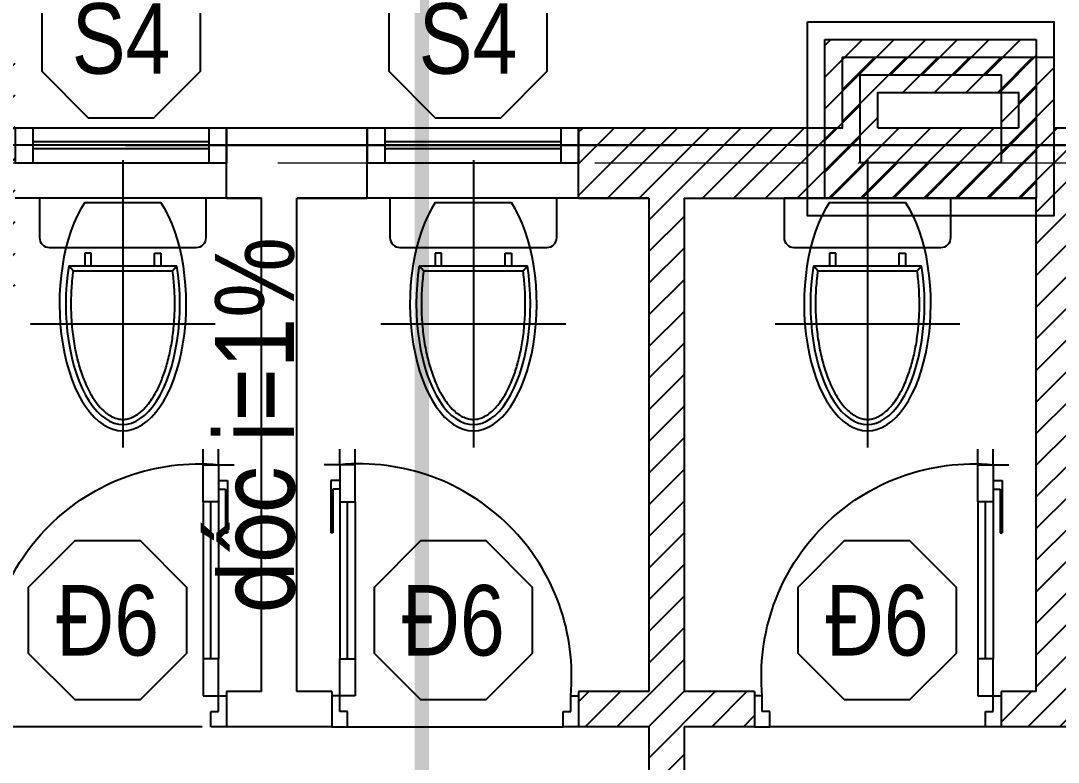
# Model space of a CAD drawing. Header units: millimetres. Extents: x 1201 to 176852, y 279 to 65351.
# Drawn here: x 6345 to 9292, y 20847 to 22951 of the extents above; entities that cross this region are included whole.
import ezdxf
from ezdxf.enums import TextEntityAlignment as Align

# ---------------------------------------------------------------- set-up
doc = ezdxf.new("R2010")
doc.units = ezdxf.units.MM
doc.linetypes.add('ACAD_ISO10W100', pattern=[18, 12, -3, 0, -3])
doc.linetypes.add('DASHED2', pattern=[0.375, 0.25, -0.125])
for name, color, linetype in [('009', 251, 'Continuous'), ('daucat', 220, 'Continuous'), ('DOOR', 20, 'Continuous'), ('FURN2', 40, 'Continuous'), ('HACTH', 8, 'Continuous'), ('HATCH', 8, 'Continuous'), ('HATCHNGOI', 22, 'Continuous'), ('KINH 1', 142, 'Continuous'), ('netthay', 2, 'Continuous'), ('TAGS', 60, 'Continuous'), ('TEXT', 7, 'Continuous'), ('TUONG', 131, 'Continuous'), ('vat dung', 44, 'Continuous')]:
    doc.layers.add(name, color=color, linetype=linetype)
for name, color, linetype, lineweight in [('HACHT', 8, 'Continuous', 5), ('NET-THAY', 2, 'Continuous', 13), ('TRUC', 24, 'Continuous', 0)]:
    doc.layers.add(name, color=color, linetype=linetype, lineweight=lineweight)
doc.styles.add('1', font='', dxfattribs={"height": 250})
doc.styles.add('AVO', font='')
doc.styles.add('VNI-HELVE-CONDENSEN', font='')
doc.styles.get('1').set_extended_font_data('VNI-Helve-Condense')
doc.styles.get('AVO').set_extended_font_data('VNI-Avo')
doc.styles.get('VNI-HELVE-CONDENSEN').set_extended_font_data('VNI-Helve-Condense')
pattern_1 = [(180, (-1037328.12, 302304.02), (-382.5, -180), [90, -75, 105, -45, 135, -60]), (180, (-1037418.12, 302296.52), (-382.5, -180), [75, -285, 60, -90]), (180, (-1037598.12, 302315.27), (-382.5, -180), [45, -465]), (270, (-1037328.12, 302304.02), (127.5, -180), [172.5, -547.5]), (270, (-1037418.12, 302304.02), (127.5, -180), [168.75, -551.25]), (270, (-1037493.12, 302304.02), (127.5, -180), [157.5, -562.5]), (270, (-1037598.12, 302315.27), (127.5, -180), [172.5, -547.5]), (270, (-1037643.12, 302315.27), (127.5, -180), [172.5, -547.5]), (270, (-1037778.12, 302304.02), (127.5, -180), [165, -555])]
pattern_2 = [(180, (-156427.01, -499238.14), (-1e-14, -190.5), []), (180, (-156490.51, -499174.64), (-1e-14, -190.5), [])]
pattern_3 = [(37.5, (-1293022.597, -287800.201), (-1.2000235, 36.7059928), [0, -28.956, 0, -32.385, 0, -30.95625]), (7.5, (-1293022.597, -287800.2), (33.7142462, 53.7618825), [0, -15.621, 0, -26.0985, 0, -10.00125]), (327.5, (-1293046.028, -287800.2), (59.3244278, 0.10778885), [0, -9.525, 0, -34.29, 0, -44.7675]), (317.5, (-1293046.03, -287800.2), (57.266734, 16.7196992), [0, -4.7625, 0, -22.479, 0, -25.7175])]
pattern_4 = [(180, (-1293022.6, -288100.2), (-3e-14, -270.968), [387.35, -19.05]), (180, (-1293022.6, -288214.5), (-3e-14, -270.968), [387.35, -19.05]), (180, (-1293124.2, -288235.69), (-3e-14, -270.968), [184.15, -19.05]), (180, (-1293124.2, -288349.99), (-3e-14, -270.968), [184.15, -19.05]), (270, (-1293022.6, -288100.2), (406.4, -7e-14), [114.3, -156.6672]), (270, (-1293003.55, -288100.2), (406.4, -7e-14), [114.3, -156.6672]), (270, (-1293124.2, -288235.69), (203.2, -4e-14), [114.3, -156.6672]), (270, (-1293105.15, -288235.69), (203.2, -4e-14), [114.3, -156.6672])]

# ---------------------------------------------------------------- blocks, each defined once
blk = doc.blocks.new('xibet')
at = {"layer": 'vat dung'}
for p, q in [((0, 107.8), (0, -707.8)), ((236.7, 0), (-236.7, 0)), ((-236.7, 0), (-236.7, -112)), ((236.7, -112), (236.7, 0)), ((-108, -12.1), (108, -12.1)), ((-208.7, -140), (208.7, -140)), ((-90, -156.1), (-108, -156.1)), ((-108, -156.1), (-108, -192.1)), ((-90, -192.1), (-90, -156.1)), ((90, -192.1), (90, -156.1)), ((90, -156.1), (108, -156.1)), ((108, -156.1), (108, -192.1)), ((-153.7, -192.1), (153.7, -192.1)), ((-141.3, -206.5), (-153.7, -192.1)), ((141.3, -206.5), (153.7, -192.1)), ((-141.3, -206.5), (141.3, -206.5)), ((262.5, -357.8), (-262.5, -357.8))]:
    blk.add_line(p, q, dxfattribs=at)
for centre, start, end in [((-208.7, -112), 180, 270), ((208.7, -112), 270, 0)]:
    blk.add_arc(centre, 28, start, end, dxfattribs=at)
for major_axis, ratio, start_param, end_param in [((0, -360), 0.5, 3.785094, 8.781277), ((0, -342), 0.473683, 4.391089, 8.175258)]:
    blk.add_ellipse((0, -300.1), major_axis=major_axis, ratio=ratio, start_param=start_param, end_param=end_param, dxfattribs=at)
blk.add_open_spline([(-141.3, -206.5), (-142, -211.4), (-142.6, -216.4), (-145.2, -239.3), (-146.6, -257.6), (-147.8, -294.4), (-147.7, -313), (-146.1, -349.7), (-144.6, -367.9), (-140.1, -403.5), (-137.2, -420.9), (-130, -454.4), (-125.8, -470.5), (-116.2, -500.9), (-110.8, -515.2), (-100.2, -539.1), (-95.1, -549.1), (-84.4, -567.4), (-78.8, -575.7), (-67.3, -590.6), (-61.3, -597.1), (-50.7, -607), (-46, -610.7), (-36.7, -617), (-32, -619.6), (-22.7, -623.7), (-18.1, -625.2), (-8.9, -627.2), (-4.3, -627.7), (4.8, -627.7), (9.3, -627.2), (18.5, -625.1), (23.1, -623.6), (32.4, -619.4), (37.1, -616.8), (46.5, -610.4), (51.1, -606.6), (60.4, -597.9), (65, -593), (74, -582.1), (78.4, -576.1), (87, -563.1), (91.1, -556), (99.1, -541), (102.9, -533), (111.7, -512.7), (116.4, -500), (125, -473.1), (128.8, -458.9), (135.5, -429.5), (138.3, -414.3), (142.9, -383.1), (144.6, -367.1), (146.9, -334.7), (147.6, -318.4), (147.6, -285.6), (147.1, -269.2), (145, -237.3), (143.4, -221.7), (141.3, -206.5)], degree=3, knots=[4.429174, 4.429174, 4.429174, 4.429174, 4.475363, 4.475363, 4.640536, 4.640536, 4.80571, 4.80571, 4.970884, 4.970884, 5.136057, 5.136057, 5.301231, 5.301231, 5.466404, 5.466404, 5.600725, 5.600725, 5.735045, 5.735045, 5.869365, 5.869365, 5.973209, 5.973209, 6.077053, 6.077053, 6.180898, 6.180898, 6.284742, 6.284742, 6.388586, 6.388586, 6.49243, 6.49243, 6.596275, 6.596275, 6.700119, 6.700119, 6.803963, 6.803963, 6.907807, 6.907807, 7.011652, 7.011652, 7.115496, 7.115496, 7.262062, 7.262062, 7.408627, 7.408627, 7.555193, 7.555193, 7.701759, 7.701759, 7.848324, 7.848324, 7.99489, 7.99489, 8.137175, 8.137175, 8.137175, 8.137175], dxfattribs=at)
blk = doc.blocks.new('A$C11573478')
at = {"layer": 'DOOR'}
for p, q in [((-716.3, 109.8), (-716.3, 209.8)), ((-716.3, 209.8), (-116.3, 209.8)), ((-666.3, 109.8), (-666.3, 209.8)), ((-166.3, 109.8), (-166.3, 209.8)), ((-116.3, 109.8), (-116.3, 209.8)), ((-716.3, 109.8), (-116.3, 109.8))]:
    blk.add_line(p, q, dxfattribs=at)
at = {"layer": 'DOOR', "color": 251}
for p, q in [((-166.3, 169.8), (-666.3, 169.8)), ((-166.3, 149.8), (-666.3, 149.8))]:
    blk.add_line(p, q, dxfattribs=at)
blk = doc.blocks.new('A$C24795F3F')
at = {"layer": 'DOOR'}
for p, q in [((25, 850), (25, 900)), ((75, 850), (75, 900)), ((25, 850), (-25, 850)), ((75, 850), (25, 850)), ((25, 850), (25, 730)), ((75, 730), (75, 850)), ((25, 799.1), (-3.3, 799.1)), ((-3.3, 799.1), (-3.3, 629.5)), ((25, 799.1), (25, 770.9)), ((25, 770.9), (2.4, 770.9)), ((2.4, 770.9), (2.4, 629.5)), ((25, 752.9), (25, 220)), ((25, 730), (75, 730)), ((75, 730), (75, 220)), ((2.4, 629.5), (-3.3, 629.5)), ((25, 220), (75, 220)), ((25, 100), (25, 220)), ((75, 220), (75, 100)), ((25, 100), (0, 100)), ((0, 100), (0, 0)), ((75, 100), (25, 100)), ((25, 50), (25, 100)), ((775, 50), (775, 100)), ((775, 100), (800, 100)), ((800, 100), (800, 0)), ((50, 50), (25, 50)), ((50, 0), (50, 50)), ((750, 0), (750, 50)), ((750, 50), (775, 50)), ((0, 0), (50, 0)), ((800, 0), (750, 0))]:
    blk.add_line(p, q, dxfattribs=at)
at = {"layer": 'DOOR', "color": 8}
blk.add_line((50, 220), (50, 730), dxfattribs=at)
blk.add_arc((88.6, 163.6), 689.3, 354.7053, 95.2947, dxfattribs=at)
blk = doc.blocks.new('KH-CUADI')
at = {"layer": 'TAGS'}
blk.add_lwpolyline([(-124.3, 300), (-300, 124.3), (-300, -124.3), (-124.3, -300), (124.3, -300), (300, -124.3), (300, 124.3), (124.3, 300)], close=True, dxfattribs=at)
at = {"layer": 'TAGS', "style": 'VNI-HELVE-CONDENSEN'}
blk.add_attdef('D', text='', height=300, dxfattribs=at).set_placement((0, 0), align=Align.MIDDLE)
blk = doc.blocks.new('A$C206177D3')
at = {"layer": 'TAGS', "ltscale": 1000}
for p, q in [((-36.6, 240.1), (-36.6, 490.1)), ((-286.6, -9.9), (-536.6, -9.9)), ((463.4, -9.9), (213.4, -9.9)), ((-36.6, -509.9), (-36.6, -259.9))]:
    blk.add_line(p, q, dxfattribs=at)
blk.add_circle((-36.6, -9.9), 350, dxfattribs=at)
at = {"layer": 'TAGS', "color": 254, "ltscale": 1000}
blk.add_circle((-36.6, -9.9), 300, dxfattribs=at)
at = {"layer": 'TAGS', "ltscale": 1000, "style": 'VNI-HELVE-CONDENSEN'}
blk.add_attdef('A', text='', height=350, dxfattribs=at).set_placement((-38.3, -165.6), align=Align.CENTER)
blk = doc.blocks.new('A$C5F62150E')
at = {"layer": 'KINH 1'}
h = blk.add_hatch(dxfattribs=at)
h.set_pattern_fill('DOTS', color=256, scale=750, angle=45, style=0)
h.set_pattern_definition([(45, (0, 0), (-16.5728, 49.71845), [0, -46.875])])
h.paths.add_polyline_path([(2528.9, 1072.2), (1218.9, 1072.2), (1218.9, 762.2), (2528.9, 762.2)])
h.paths.add_polyline_path([(1823.9, 652.2), (1268.9, 652.2), (1268.9, -587.8), (1823.9, -587.8)])
h.paths.add_polyline_path([(2478.9, 652.2), (1888.9, 652.2), (1888.9, -587.8), (2478.9, -587.8)])
at = {"layer": 'DOOR'}
for p, q in [((2543.9, 747.2), (2543.9, 1087.2)), ((2543.9, 717.2), (1203.9, 717.2)), ((1823.9, 717.2), (1823.9, -652.8)), ((1823.9, 667.2), (1253.9, 667.2)), ((1253.9, 667.2), (1253.9, -602.8)), ((1873.9, 667.2), (1873.9, -602.8)), ((1873.9, 667.2), (2493.9, 667.2)), ((2493.9, 667.2), (2493.9, -602.8)), ((1253.9, -602.8), (1823.9, -602.8)), ((2493.9, -602.8), (1873.9, -602.8))]:
    blk.add_line(p, q, dxfattribs=at)
at = {"layer": 'DOOR', "color": 8}
for p, q in [((1823.9, 652.2), (1268.9, 652.2)), ((1268.9, 652.2), (1268.9, -587.8)), ((1888.9, 652.2), (1888.9, -587.8)), ((1888.9, 652.2), (2478.9, 652.2)), ((2478.9, 652.2), (2478.9, -587.8)), ((1268.9, -587.8), (1823.9, -587.8)), ((2478.9, -587.8), (1888.9, -587.8))]:
    blk.add_line(p, q, dxfattribs=at)
at = {"layer": 'DOOR'}
for points in [[(2543.9, 1087.2), (1203.9, 1087.2), (1203.9, 747.2), (2543.9, 747.2)], [(1203.9, 717.2), (1203.9, -652.8), (2543.9, -652.8), (2543.9, 717.2)], [(1501.6, 32.3), (1632, 32.3), (1618.7, 53)], [(2246.2, 32.3), (2115.8, 32.3), (2129.1, 53)]]:
    blk.add_lwpolyline(points, dxfattribs=at)
at = {"layer": 'DOOR', "color": 8}
blk.add_lwpolyline([(2528.9, 762.2), (2528.9, 1072.2), (1218.9, 1072.2), (1218.9, 762.2), (2528.9, 762.2)], close=True, dxfattribs=at)
at = {"layer": 'NET-THAY'}
for p, q in [((1173.9, 1117.2), (2573.9, 1117.2)), ((2573.9, -682.8), (2573.9, 1117.2)), ((1173.9, -682.8), (2573.9, -682.8))]:
    blk.add_line(p, q, dxfattribs=at)
blk.add_lwpolyline([(1173.9, 1117.2), (1173.9, -682.8)], dxfattribs=at)
at = {"layer": 'TAGS', "linetype": 'Continuous'}
ref = blk.add_blockref('KH-CUADI', (1871, 924.3), dxfattribs=dict(at, xscale=0.75, yscale=0.75, zscale=0.75, rotation=180))
ref.add_attrib('D', 'S2', dxfattribs={"color": 7, "height": 200, "style": 'VNI-HELVE-CONDENSEN'}).set_placement((1871, 924.3), align=Align.MIDDLE)
blk = doc.blocks.new('TUONG-NAM')
at = {"layer": 'TAGS'}
blk.add_lwpolyline([(-452.5, -452.5), (452.5, -452.5), (0, 0)], close=True, dxfattribs=at)
at = {"layer": 'TAGS', "linetype": 'Continuous', "style": 'AVO'}
blk.add_attdef('KH-TUONG', text='', height=250, dxfattribs=at).set_placement((0.5, -269.3), align=Align.MIDDLE_CENTER)

msp = doc.modelspace()

# ---------------------------------------------------------------- hatches: boundary and pattern name
at = {"layer": '009'}
h = msp.add_hatch(dxfattribs=at)
h.set_pattern_fill('ANSI31', color=256, scale=20, style=0)
h.set_pattern_definition([(45, (-1293072.07, -361212.86), (-44.9012806, 44.9012806), [])])
h.paths.add_polyline_path([(6329.078, 22897.694), (5579.078, 22897.694), (5579.078, 22297.694), (5829.078, 22297.694), (5829.078, 20847.694), (6029.078, 20847.694), (6029.078, 20947.694), (6229.078, 20947.694), (6229.078, 21035.194), (6229.078, 21047.694), (6029.078, 21047.694), (6029.078, 22197.694), (6329.078, 22197.694), (6329.078, 22547.694)])
h.paths.add_polyline_path([(5679.078, 22797.694), (6229.078, 22797.694), (6229.078, 22647.694), (6029.078, 22647.694), (6029.078, 22447.694), (6229.078, 22447.694), (6229.078, 22297.694), (6029.078, 22297.694), (6029.078, 22447.694), (5829.078, 22447.694), (5829.078, 22422.694), (5829.078, 22397.694), (5679.078, 22397.694)], flags=16)
h.paths.add_polyline_path([(6029.078, 19547.694), (6129.078, 19547.694), (6129.078, 19647.694), (6029.078, 19647.694), (6029.078, 20247.694), (5829.078, 20247.694), (5829.078, 18847.694), (5579.078, 18847.694), (5579.078, 18247.694), (5829.078, 18247.694), (6029.078, 18247.694), (6029.078, 18447.694), (5829.078, 18447.694), (5829.078, 18347.694), (5679.078, 18347.694), (5679.078, 18747.694), (5829.078, 18747.694), (5829.078, 18647.694), (6029.078, 18647.694), (6029.078, 18847.694)])
h.paths.add_polyline_path([(8229.078, 20947.694), (8429.078, 20947.694), (8429.078, 21035.194), (8429.078, 21047.694), (8229.078, 21047.694), (8229.078, 22447.694), (8454.078, 22447.694), (9229.078, 22447.694), (9229.078, 21047.694), (9129.078, 21047.694), (9129.078, 20947.694), (9429.078, 20947.694), (9429.078, 21035.194), (9429.078, 21047.694), (9329.078, 21047.694), (9329.078, 22447.694), (9529.078, 22447.694), (9529.078, 22647.694), (9279.078, 22647.694), (9279.078, 22847.694), (8679.078, 22847.694), (8679.078, 22647.694), (7929.078, 22647.694), (7929.078, 22547.694), (7929.078, 22447.694), (8129.078, 22447.694), (8129.078, 21047.694), (7929.078, 21047.694), (7929.078, 20947.694), (8129.078, 20947.694), (8129.078, 19647.694), (6929.078, 19647.694), (6929.078, 19547.694), (8129.078, 19547.694), (8129.078, 19447.694), (8229.078, 19447.694)])
h.paths.add_polyline_path([(8779.078, 22647.694), (8779.078, 22747.694), (9179.078, 22747.694), (9179.078, 22647.694), (9079.078, 22647.694)], flags=17)
h.paths.add_polyline_path([(11829.078, 22647.694), (11729.078, 22647.694), (11729.078, 22747.694), (12129.078, 22747.694), (12129.078, 22647.694), (12029.078, 22647.694), (12029.078, 22447.694), (12729.078, 22447.694), (12729.078, 22647.694), (12229.078, 22647.694), (12229.078, 22847.694), (11629.078, 22847.694), (11629.078, 22647.694), (10129.078, 22647.694), (10129.078, 22547.694), (10129.078, 22447.694), (10329.078, 22447.694), (10329.078, 21047.694), (10129.078, 21047.694), (10129.078, 20947.694), (10329.078, 20947.694), (10329.078, 18547.694), (8229.078, 18547.694), (8229.078, 18647.694), (8129.078, 18647.694), (8129.078, 18447.694), (10329.078, 18447.694), (11829.078, 18447.694), (11829.078, 18547.694), (10429.078, 18547.694), (10429.078, 22447.694), (11829.078, 22447.694)])
h.paths.add_polyline_path([(13429.078, 18547.694), (12029.078, 18547.694), (12029.078, 18447.694), (13429.078, 18447.694)])
h.paths.add_polyline_path([(14829.078, 22647.694), (14729.078, 22647.694), (14729.078, 22747.694), (15129.078, 22747.694), (15129.078, 22647.694), (15029.078, 22647.694), (15029.078, 22447.694), (15729.078, 22447.694), (15729.078, 22647.694), (15229.078, 22647.694), (15229.078, 22847.694), (14629.078, 22847.694), (14629.078, 22647.694), (14129.078, 22647.694), (14129.078, 22447.694), (14829.078, 22447.694)])
h = msp.add_hatch(dxfattribs=at)
h.set_pattern_fill('ANSI31', color=256, scale=20, style=0)
h.set_pattern_definition([(45, (-1293494.614, -402769.946), (-44.9012806, 44.9012806), [])])
h.paths.add_polyline_path([(8629.078, 22447.694), (9229.078, 22447.694), (9229.078, 22897.694), (8629.078, 22897.694)])
h.paths.add_polyline_path([(8729.078, 22797.694), (9129.078, 22797.694), (9129.078, 22547.694), (8729.078, 22547.694)], flags=16)
h.paths.add_polyline_path([(11729.078, 22797.694), (12129.078, 22797.694), (12129.078, 22547.694), (12029.078, 22547.694), (12029.078, 22447.694), (12229.078, 22447.694), (12229.078, 22897.694), (11629.078, 22897.694), (11629.078, 22447.694), (11829.078, 22447.694), (11829.078, 22547.694), (11729.078, 22547.694)])
at = {"layer": 'HACHT', "extrusion": (0, -1, -2.22045e-16)}
h = msp.add_hatch(dxfattribs=at)
h.set_pattern_fill('AR-BRELM', color=256, scale=2, angle=180, style=0)
h.set_pattern_definition(pattern_4)
h.paths.add_polyline_path([(5554.078, 800), (5554.078, 50), (6404.078, 50), (6404.078, 800)])
h = msp.add_hatch(dxfattribs=at)
h.set_pattern_fill('AR-BRELM', color=256, scale=2, angle=180, style=0)
h.set_pattern_definition(pattern_4)
h.paths.add_polyline_path([(9354.078, 50), (9354.078, 800), (8654.078, 800), (8654.078, 50)])
at = {"layer": 'HACTH', "extrusion": (0, -1, -2.22045e-16)}
h = msp.add_hatch(dxfattribs=at)
h.set_pattern_fill('ANSI32', color=256, scale=20, angle=135, style=0)
h.set_pattern_definition(pattern_2)
h.paths.add_polyline_path([(8704.078, 7200), (6354.078, 7200), (6354.078, 6500), (7104.078, 6500), (7104.078, 6625, 0.41421356), (7154.078, 6675), (7954.078, 6675, 0.41421356), (8004.078, 6625), (8004.078, 6500), (8704.078, 6500)])
h.paths.add_polyline_path([(11654.078, 7200), (9304.078, 7200), (9304.078, 6500), (10004.078, 6500), (10004.078, 6625, 0.41421356), (10054.078, 6675), (10854.078, 6675, 0.41421356), (10904.078, 6625), (10904.078, 6500), (11654.078, 6500)])
h.paths.add_polyline_path([(14654.078, 7200), (12254.078, 7200), (12254.078, 6500), (13004.078, 6500), (13004.078, 6625, 0.41421356), (13054.078, 6675), (13854.078, 6675, 0.41421356), (13904.078, 6625), (13904.078, 6500), (14654.078, 6500)])
h.paths.add_polyline_path([(20152.754, 6684.603), (24826.181, 6684.603), (24826.181, 6230.483), (20152.754, 6230.483)], flags=9)
edge = h.paths.add_edge_path()
edge.add_line((6354.078, 5600), (8704.078, 5600))
edge.add_line((8704.078, 5600), (8704.078, 6500))
edge.add_line((8704.078, 6500), (8004.078, 6500))
edge.add_line((8004.078, 6500), (8004.078, 6375))
edge.add_arc((8004.078, 6325), 50, 90, 180)
edge.add_line((7954.078, 6325), (7154.078, 6325))
edge.add_arc((7104.078, 6325), 50, 0, 90)
edge.add_line((7104.078, 6375), (7104.078, 6500))
edge.add_line((7104.078, 6500), (6354.078, 6500))
edge.add_line((6354.078, 6500), (6354.078, 5600))
edge = h.paths.add_edge_path()
edge.add_line((9304.078, 5600), (11654.078, 5600))
edge.add_line((11654.078, 5600), (11654.078, 6500))
edge.add_line((11654.078, 6500), (10904.078, 6500))
edge.add_line((10904.078, 6500), (10904.078, 6375))
edge.add_arc((10904.078, 6325), 50, 90, 180)
edge.add_line((10854.078, 6325), (10054.078, 6325))
edge.add_arc((10004.078, 6325), 50, 0, 90)
edge.add_line((10004.078, 6375), (10004.078, 6500))
edge.add_line((10004.078, 6500), (9304.078, 6500))
edge.add_line((9304.078, 6500), (9304.078, 5600))
edge = h.paths.add_edge_path()
edge.add_line((12254.078, 5600), (14654.078, 5600))
edge.add_line((14654.078, 5600), (14654.078, 6500))
edge.add_line((14654.078, 6500), (13904.078, 6500))
edge.add_line((13904.078, 6500), (13904.078, 6375))
edge.add_arc((13904.078, 6325), 50, 90, 180)
edge.add_line((13854.078, 6325), (13054.078, 6325))
edge.add_arc((13004.078, 6325), 50, 0, 90)
edge.add_line((13004.078, 6375), (13004.078, 6500))
edge.add_line((13004.078, 6500), (12254.078, 6500))
edge.add_line((12254.078, 6500), (12254.078, 5600))
h = msp.add_hatch(dxfattribs=at)
h.set_pattern_fill('ANSI32', color=256, scale=20, angle=135, style=0)
h.set_pattern_definition(pattern_2)
h.paths.add_polyline_path([(18254.078, 9200), (19954.078, 9200), (19954.078, 10100), (18254.078, 10100)])
h.paths.add_polyline_path([(15254.078, 9200), (17654.078, 9200), (17654.078, 10100), (15254.078, 10100)])
h.paths.add_polyline_path([(12254.078, 9200), (14654.078, 9200), (14654.078, 10100), (12254.078, 10100)])
h.paths.add_polyline_path([(9304.078, 9200), (11654.078, 9200), (11654.078, 10100), (9304.078, 10100)])
h.paths.add_polyline_path([(6354.078, 9200), (8704.078, 9200), (8704.078, 10100), (6354.078, 10100)])
at = {"layer": 'HATCH', "extrusion": (0, -1, -2.22045e-16)}
h = msp.add_hatch(dxfattribs=at)
h.set_pattern_fill('AR-SAND', color=256, scale=0.75, style=0)
h.set_pattern_definition(pattern_3)
h.paths.add_polyline_path([(6854.073, 5600), (8254.073, 5600), (8254.073, 5500), (6854.073, 5500)])
h = msp.add_hatch(dxfattribs=at)
h.set_pattern_fill('AR-SAND', color=256, scale=0.75, style=0)
h.set_pattern_definition(pattern_3)
h.paths.add_polyline_path([(8254.078, 3700), (6854.078, 3700), (6854.078, 3600), (8254.078, 3600)])
h = msp.add_hatch(dxfattribs=at)
h.set_pattern_fill('AR-SAND', color=256, scale=0.75, style=0)
h.set_pattern_definition(pattern_3)
h.paths.add_polyline_path([(6854.078, 7300), (8254.078, 7300), (8254.078, 7200), (6854.078, 7200)])
h = msp.add_hatch(dxfattribs=at)
h.set_pattern_fill('AR-SAND', color=256, scale=0.75, style=0)
h.set_pattern_definition(pattern_3)
h.paths.add_polyline_path([(6854.078, 9200), (8254.078, 9200), (8254.078, 9100), (6854.078, 9100)])
h = msp.add_hatch(dxfattribs=at)
h.set_pattern_fill('AR-SAND', color=256, scale=0.75, style=0)
h.set_pattern_definition(pattern_3)
h.paths.add_polyline_path([(7929.916, 6645), (7178.24, 6645, -0.20323136), (7134.078, 6600.838), (7134.078, 6399.162, -0.20323136), (7178.24, 6355), (7929.916, 6355, -0.20323136), (7974.078, 6399.162), (7974.078, 6600.838, -0.20323136)])
h = msp.add_hatch(dxfattribs=at)
h.set_pattern_fill('AR-SAND', color=256, scale=0.75, style=0)
h.set_pattern_definition(pattern_3)
h.paths.add_polyline_path([(8904.078, 9100), (9104.078, 9100), (9104.078, 9600), (8904.078, 9600)])
at = {"layer": 'HATCHNGOI', "extrusion": (0, -1, -2.22045e-16)}
h = msp.add_hatch(dxfattribs=at)
h.set_pattern_fill('AR-RSHKE', color=34, scale=15, angle=180, style=0)
h.set_pattern_definition(pattern_1)
h.paths.add_polyline_path([(8954.078, 12295.44), (8954.078, 10900), (11731.343, 10900)])
h.paths.add_polyline_path([(8954.078, 12251.938), (6182.195, 10900), (8954.078, 10900)])
h = msp.add_hatch(dxfattribs=at)
h.set_pattern_fill('AR-RSHKE', color=14, scale=15, angle=180, style=0)
h.set_pattern_definition(pattern_1)
h.paths.add_polyline_path([(11102.924, 13300), (9111.034, 12328.49), (11954.078, 10900), (19865.306, 10900), (22454.078, 12913.489), (25042.85, 10900), (32954.078, 10900), (35797.122, 12328.49), (33805.232, 13300)])

# ---------------------------------------------------------------- linework, layer by layer
at = {"layer": 'daucat', "linetype": 'DASHED2', "ltscale": 2000, "const_width": 40}
msp.add_lwpolyline([(7484.193, 24619.951), (7484.193, 1790.788)], dxfattribs=at)
at = {"layer": 'daucat', "linetype": 'DASHED2', "ltscale": 500, "extrusion": (0, -1, -2.22045e-16), "const_width": 20, "elevation": -22597.694}
msp.add_lwpolyline([(8781.177, 7328.509), (12205.355, 7328.509, -0.41421356), (12405.355, 7128.509), (12405.355, 5518.808, -0.41421356), (12205.355, 5318.808), (8781.177, 5318.808, -0.41421356), (8581.177, 5518.808), (8581.177, 7128.509, -0.41421356)], format="xyb", close=True, dxfattribs=at)
at = {"layer": 'HACTH'}
for p, q in [((6860.328, 20947.694), (6247.828, 20947.694)), ((7272.828, 20947.694), (7885.328, 20947.694)), ((9085.328, 20947.694), (8472.828, 20947.694))]:
    msp.add_line(p, q, dxfattribs=at)
at = {"layer": 'NET-THAY', "extrusion": (0, -1, -2.22045e-16)}
for p, q in [((5004.078, 22597.694, 10900), (19865.306, 22597.694, 10900)), ((5004.078, 22597.694, 10800), (19899.617, 22597.694, 10800)), ((5054.078, 22597.694, 10100), (19643.76, 22597.694, 10100)), ((6354.078, 22597.694, 10100), (5754.078, 22597.694, 10100)), ((5954.078, 22597.694, 10900), (11079.838, 22597.694, 13400)), ((6176.813, 22597.694, 10900), (8998.011, 22597.694, 12273.365)), ((6854.073, 22597.694, 5600), (6354.073, 22597.694, 5600)), ((8704.078, 22597.694, 7200), (6354.078, 22597.694, 7200)), ((6854.078, 22597.694, 9200), (6354.078, 22597.694, 9200)), ((6404.078, 22597.694, 300), (8654.078, 22597.694, 300)), ((8254.073, 22597.694, 5600), (8704.078, 22597.694, 5600)), ((8254.078, 22597.694, 9200), (8704.083, 22597.694, 9200)), ((11731.343, 22597.694, 10900), (8998.011, 22597.694, 12273.365)), ((11954.078, 22597.694, 10900), (8998.671, 22597.694, 12384.947))]:
    msp.add_line(p, q, dxfattribs=at)
at = {"layer": 'NET-THAY', "linetype": 'ByBlock', "lineweight": -2}
for p, q in [((6929.078, 22447.694), (6329.078, 22447.694)), ((7929.078, 22447.694), (7329.078, 22447.694))]:
    msp.add_line(p, q, dxfattribs=at)
msp.add_lwpolyline([(8579.078, 22947.694), (9279.078, 22947.694), (9279.078, 22397.694), (8579.078, 22397.694)], close=True, dxfattribs=at)
at = {"layer": 'NET-THAY', "extrusion": (0, -1, -2.22045e-16), "elevation": -22597.694}
for points in [[(4854.078, 50), (20454.078, 50)], [(5054.078, 10800), (19354.078, 10800)], [(5554.078, 800), (6404.078, 800)], [(6354.078, 2550), (8704.078, 2550)], [(6354.078, 10100), (6354.078, 2550)], [(6354.078, 2550), (6354.078, 800)], [(6354.078, 3600), (8704.078, 3600)], [(6404.078, 800), (6404.078, 50)], [(8254.073, 5500), (6854.073, 5500)], [(8254.078, 3700), (6854.078, 3700)], [(8254.078, 3600), (6854.078, 3600)], [(6854.078, 5400), (6854.078, 3600)], [(8254.078, 5400), (8254.078, 3600)], [(8654.078, 800), (8654.078, 50)], [(8654.078, 800), (9354.078, 800)], [(8704.078, 10100), (8704.078, 800)], [(9104.078, 9900), (8904.078, 9900), (8904.078, 9700), (9104.078, 9700), (9104.078, 9900)], [(9104.078, 9600), (8904.078, 9600), (8904.078, 9100), (9104.078, 9100), (9104.078, 9600)], [(8904.078, 9900), (9104.078, 9700)], [(9104.078, 9900), (8904.078, 9700)], [(8904.078, 6600), (9104.078, 6600), (9104.078, 6400), (8904.078, 6400), (8904.078, 6600)], [(9104.078, 6600), (8904.078, 6400)], [(8904.078, 6600), (9104.078, 6400)], [(8904.078, 3000), (9104.078, 3000), (9104.078, 2800), (8904.078, 2800), (8904.078, 3000)], [(9104.078, 3000), (8904.078, 2800)], [(8904.078, 3000), (9104.078, 2800)], [(33805.232, 13300), (11102.924, 13300), (9111.034, 12328.49)]]:
    msp.add_lwpolyline(points, dxfattribs=at)
for points in [[(6854.073, 5600), (8254.073, 5600), (8254.073, 5500), (6854.073, 5500)], [(6854.078, 7300), (8254.078, 7300), (8254.078, 7200), (6854.078, 7200)], [(6854.078, 9200), (8254.078, 9200), (8254.078, 9100), (6854.078, 9100)]]:
    msp.add_lwpolyline(points, close=True, dxfattribs=at)
at = {"layer": 'netthay', "extrusion": (0, -1, -2.22045e-16), "elevation": -22597.694}
for points in [[(7104.078, 6375), (7104.078, 6625)], [(7134.078, 6399.162), (7134.078, 6600.838)], [(7154.078, 6675), (7954.078, 6675)], [(7954.078, 6325), (7154.078, 6325)], [(7178.24, 6645), (7929.916, 6645)], [(7929.916, 6355), (7178.24, 6355)], [(7974.078, 6600.838), (7974.078, 6399.162)], [(8004.078, 6625), (8004.078, 6375)]]:
    msp.add_lwpolyline(points, dxfattribs=at)
at = {"layer": 'netthay', "extrusion": (0, -1, -2.22045e-16)}
for centre, radius, start, end in [((7104.078, 6325, -22597.694), 50, 0, 90), ((7104.078, 6675, -22597.694), 50, 270, 0), ((7104.078, 6325, -22597.694), 80, 22.024313, 67.975687), ((7104.078, 6675, -22597.694), 80, 292.024313, 337.975687), ((8004.078, 6675, -22597.694), 80, 202.024313, 247.975687), ((8004.078, 6325, -22597.694), 80, 112.024313, 157.975687), ((8004.078, 6675, -22597.694), 50, 180, 270), ((8004.078, 6325, -22597.694), 50, 90, 180)]:
    msp.add_arc(centre, radius, start, end, dxfattribs=at)
at = {"layer": 'TEXT', "extrusion": (0, -1, -2.22045e-16), "elevation": -22597.694}
msp.add_lwpolyline([(15538.301, 14385.984), (7982.801, 14385.984), (7982.801, 14385.984)], dxfattribs=at)
at = {"layer": 'TRUC', "linetype": 'ACAD_ISO10W100', "ltscale": 50, "extrusion": (0, -1, -2.22045e-16), "elevation": -22597.694}
for points in [[(4424.297, 200), (40350.969, 200)], [(4424.297, 2900), (39054.078, 2900)], [(4424.297, 2900), (40350.969, 2900)], [(4424.297, 6500), (40350.969, 6500)], [(4424.297, 13400), (40350.969, 13400)], [(4424.297, 12400), (40350.969, 12400)], [(4424.297, 10800), (40350.969, 10800)], [(4424.297, 14112.655), (40350.969, 14112.655)], [(4424.297, 10100), (40350.969, 10100)], [(8954.078, 14112.655), (8954.078, -250)]]:
    msp.add_lwpolyline(points, dxfattribs=at)
msp.add_lwpolyline([(4424.297, 14112.655), (40350.969, 14112.655), (40350.969, -250), (4424.297, -250)], close=True, dxfattribs=at)
at = {"layer": 'TRUC', "linetype": 'ACAD_ISO10W100', "ltscale": 50}
msp.add_lwpolyline([(3475.094, 22547.694), (41245.405, 22547.694)], dxfattribs=at)
msp.add_lwpolyline([(3475.094, 22547.694), (41245.405, 22547.694)], dxfattribs=at)
at = {"layer": 'TUONG'}
for p, q in [((8629.078, 22447.694), (8629.078, 22897.694)), ((8629.078, 22897.694), (9229.078, 22897.694)), ((9229.078, 22897.694), (9229.078, 22447.694)), ((8729.078, 22547.694), (8729.078, 22797.694)), ((8729.078, 22797.694), (9129.078, 22797.694)), ((9129.078, 22797.694), (9129.078, 22547.694)), ((6929.078, 22447.694), (6929.078, 22647.694)), ((7329.078, 22447.694), (7329.078, 22647.694)), ((7929.078, 22447.694), (7929.078, 22647.694)), ((9129.078, 22547.694), (8729.078, 22547.694)), ((7029.078, 21047.694), (7029.078, 22447.694)), ((7029.078, 21047.694), (7029.078, 22447.694)), ((7129.078, 21047.694), (7129.078, 22447.694)), ((7129.078, 21047.694), (7129.078, 22447.694)), ((9229.078, 22447.694), (8629.078, 22447.694)), ((9229.078, 21047.694), (9229.078, 22447.694)), ((9229.078, 21047.694), (9229.078, 22447.694)), ((7029.078, 21047.694), (6929.078, 21047.694)), ((6929.078, 21047.694), (6929.078, 20947.694)), ((7029.078, 21047.694), (6929.078, 21047.694)), ((6929.078, 21047.694), (6929.078, 20947.694)), ((7229.078, 21047.694), (7129.078, 21047.694)), ((7229.078, 21047.694), (7129.078, 21047.694)), ((7229.078, 21047.694), (7229.078, 20947.694)), ((7229.078, 21047.694), (7229.078, 20947.694)), ((8129.078, 21047.694), (7929.078, 21047.694)), ((7929.078, 21047.694), (7929.078, 20947.694)), ((8129.078, 21047.694), (7929.078, 21047.694)), ((7929.078, 21047.694), (7929.078, 20947.694)), ((8429.078, 21047.694), (8429.078, 20947.694)), ((9229.078, 21047.694), (9129.078, 21047.694)), ((9129.078, 21047.694), (9129.078, 20947.694)), ((9229.078, 21047.694), (9129.078, 21047.694)), ((9129.078, 21047.694), (9129.078, 20947.694)), ((7229.078, 20947.694), (6929.078, 20947.694)), ((7229.078, 20947.694), (6929.078, 20947.694)), ((8129.078, 20947.694), (7929.078, 20947.694)), ((8129.078, 20947.694), (7929.078, 20947.694)), ((9429.078, 20947.694), (9129.078, 20947.694)), ((9429.078, 20947.694), (9129.078, 20947.694))]:
    msp.add_line(p, q, dxfattribs=at)
for points in [[(7929.078, 22647.694), (8679.078, 22647.694), (8679.078, 22847.694), (9279.078, 22847.694), (9279.078, 22647.694)], [(8779.078, 22647.694), (8779.078, 22747.694), (9179.078, 22747.694), (9179.078, 22647.694)], [(6929.078, 22647.694), (7329.078, 22647.694)], [(8454.078, 22647.694), (8679.078, 22647.694)], [(8779.078, 22647.694), (9179.078, 22647.694)], [(9079.078, 22647.694), (9179.078, 22647.694)], [(9279.078, 22647.694), (9529.078, 22647.694)], [(6929.078, 22447.694), (7029.078, 22447.694)], [(6929.078, 22447.694), (7029.078, 22447.694)], [(7029.078, 22447.694), (6929.078, 22447.694)], [(7129.078, 22447.694), (7329.078, 22447.694)], [(7129.078, 22447.694), (7329.078, 22447.694)], [(7329.078, 22447.694), (7129.078, 22447.694)], [(7929.078, 22447.694), (8129.078, 22447.694)], [(7929.078, 22447.694), (8129.078, 22447.694)], [(8129.078, 22447.694), (7929.078, 22447.694)], [(8129.078, 22447.694), (8129.078, 21047.694)], [(8229.078, 22447.694), (8454.078, 22447.694)], [(8229.078, 22447.694), (8229.078, 21047.694)], [(8454.078, 22447.694), (9229.078, 22447.694)], [(8429.078, 21047.694), (8229.078, 21047.694)], [(8129.078, 20947.694), (8129.078, 19647.694)], [(8229.078, 20947.694), (8229.078, 19422.694)], [(8429.078, 20947.694), (8229.078, 20947.694)]]:
    msp.add_lwpolyline(points, dxfattribs=at)
at = {"layer": 'TUONG', "extrusion": (0, -1, -2.22045e-16), "elevation": -22597.694}
msp.add_lwpolyline([(40250.969, 50), (4424.297, 50)], dxfattribs=at)
at = {"layer": 'TUONG', "extrusion": (0, -1, -2.22045e-16), "const_width": 20, "elevation": -22597.694}
msp.add_lwpolyline([(40350.969, 0), (4424.297, 0)], dxfattribs=at)

# ---------------------------------------------------------------- block references
at = {"layer": 'DOOR', "lineweight": -2, "xscale": -1, "rotation": 180}
for p in [(7045.383, 22757.453), (8045.383, 22757.453)]:
    msp.add_blockref('A$C11573478', p, dxfattribs=at)
at = {"layer": 'DOOR', "extrusion": (0, -1, -2.22045e-16)}
for p in [(5680.183, 7982.772, -22597.694), (5680.183, 4382.772, -22597.694)]:
    msp.add_blockref('A$C5F62150E', p, dxfattribs=at)
at = {"layer": 'DOOR', "yscale": 0.875, "zscale": 0.8749999999984087}
for p, xscale in [((6929.078, 20947.694), -0.875), ((7229.078, 20947.694), 0.875), ((9129.078, 20947.694), -0.875)]:
    msp.add_blockref('A$C24795F3F', p, dxfattribs=dict(at, xscale=xscale))
at = {"layer": 'FURN2', "lineweight": -2}
for p in [(6635.143, 22447.694), (7630.529, 22447.693), (8749.811, 22447.693)]:
    msp.add_blockref('xibet', p, dxfattribs=at)
at = {"layer": 'TAGS', "linetype": 'Continuous'}
ref = msp.add_blockref('KH-CUADI', (6630.356, 22900.97), dxfattribs=dict(at, xscale=0.75, yscale=0.75, zscale=0.75, rotation=180))
ref.add_attrib('D', 'S4', dxfattribs={"color": 7, "height": 200, "style": 'VNI-HELVE-CONDENSEN'}).set_placement((6630.356, 22900.97), align=Align.MIDDLE)
ref = msp.add_blockref('KH-CUADI', (7615.593, 22900.97), dxfattribs=dict(at, xscale=0.75, yscale=0.75, zscale=0.75, rotation=180))
ref.add_attrib('D', 'S4', dxfattribs={"color": 7, "height": 200, "style": 'VNI-HELVE-CONDENSEN'}).set_placement((7615.593, 22900.97), align=Align.MIDDLE)
at = {"layer": 'TAGS', "ltscale": 1000, "extrusion": (0, -1, -2.22045e-16)}
ref = msp.add_blockref('A$C206177D3', (5990.7, -2030.675, -22597.694), dxfattribs=at)
ref.add_attrib('A', '1', dxfattribs={"color": 7, "ltscale": 1000, "extrusion": (0, -1, -2.22045e-16), "height": 350, "style": 'VNI-HELVE-CONDENSEN'}).set_placement((5952.395, -2196.313, -22597.694), align=Align.CENTER)
at = {"layer": 'TAGS', "linetype": 'Continuous', "extrusion": (0, -1, -2.22045e-16)}
ref = msp.add_blockref('TUONG-NAM', (6947.802, 10289.485, -22597.694), dxfattribs=dict(at, xscale=0.6749999998137355, yscale=0.6750000000174624, zscale=0.6750000000000002, rotation=180))
ref.add_attrib('KH-TUONG', '2', dxfattribs={"color": 7, "linetype": 'Continuous', "extrusion": (0, -1, -2.22045e-16), "height": 200, "style": 'AVO'}).set_placement((6947.468, 10471.25, -22597.694), align=Align.MIDDLE_CENTER)
ref = msp.add_blockref('TUONG-NAM', (8950.967, 200.248, -22597.694), dxfattribs=dict(at, xscale=0.8999999999068677, yscale=0.9000000000232833, zscale=0.9000000000000002, rotation=180))
ref.add_attrib('KH-TUONG', '5', dxfattribs={"color": 7, "linetype": 'Continuous', "extrusion": (0, -1, -2.22045e-16), "height": 225, "style": 'AVO'}).set_placement((8950.522, 442.602, -22597.694), align=Align.MIDDLE_CENTER)
at = {"layer": 'TAGS', "linetype": 'Continuous'}
ref = msp.add_blockref('KH-CUADI', (6591.68, 21249.979), dxfattribs=dict(at, xscale=0.75, yscale=0.75, zscale=0.75, rotation=180))
ref.add_attrib('D', 'Ñ6', dxfattribs={"color": 7, "height": 200, "style": 'VNI-HELVE-CONDENSEN'}).set_placement((6591.68, 21249.979), align=Align.MIDDLE)
ref = msp.add_blockref('KH-CUADI', (7573.435, 21249.979), dxfattribs=dict(at, xscale=0.75, yscale=0.75, zscale=0.75, rotation=180))
ref.add_attrib('D', 'Ñ6', dxfattribs={"color": 7, "height": 200, "style": 'VNI-HELVE-CONDENSEN'}).set_placement((7573.435, 21249.979), align=Align.MIDDLE)
ref = msp.add_blockref('KH-CUADI', (8777.257, 21249.979), dxfattribs=dict(at, xscale=0.75, yscale=0.75, zscale=0.75, rotation=180))
ref.add_attrib('D', 'Ñ6', dxfattribs={"color": 7, "height": 200, "style": 'VNI-HELVE-CONDENSEN'}).set_placement((8777.257, 21249.979), align=Align.MIDDLE)

# ---------------------------------------------------------------- texts
at = {"layer": 'TEXT', "extrusion": (-4.28418e-19, -1, -2.21947e-16), "insert": (11757.015, 22597.694, 14736.155), "char_height": 225, "attachment_point": 2, "text_direction": (1, 0, 0), "style": '1'}
msp.add_mtext('TÖÔØNG KEÛ JONTE SAÂU 10 ROÄNG 20 CAÙCH KHOAÛNG 100mm', dxfattribs=at)
at = {"layer": 'TEXT', "insert": (6896.62, 21804.297), "char_height": 225, "attachment_point": 2, "rotation": 90, "style": '1'}
msp.add_mtext('doác i=1%', dxfattribs=at)

doc.saveas('drawing.dxf')
